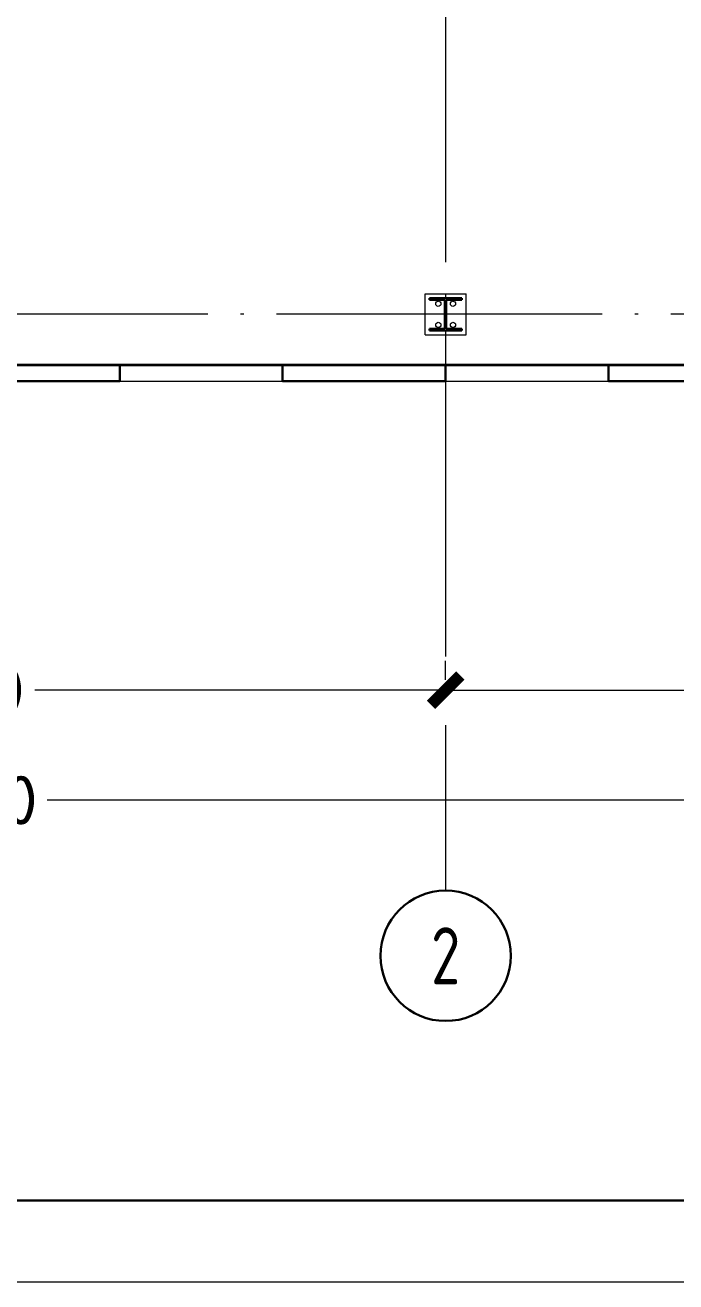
# Model space of a CAD drawing. Extents: x -965262 to 1142518, y -357520 to 71675.
# Drawn here: x 68843 to 72835, y -240088 to -232378 of the extents above; entities that cross this region are included whole.
import ezdxf

# ---------------------------------------------------------------- set-up
doc = ezdxf.new("R2010")
doc.units = 0
doc.header["$LTSCALE"] = 10
doc.linetypes.add('DOTE', pattern=[2.42, 2, -0.2, 0.02, -0.2])
doc.layers.get('0').update_dxf_attribs({"linetype": 'CONTINUOUS', "lineweight": 30})
doc.layers.get('Defpoints').update_dxf_attribs({"linetype": 'CONTINUOUS'})
doc.layers.add('DOTE', color=7, linetype='DOTE', lineweight=9)
doc.layers.add('полы', color=3, linetype='CONTINUOUS', lineweight=35)
doc.styles.add('GOST 2.304', font='isocpeur.ttf', dxfattribs={"width": 0.75, "height": 250})
doc.styles.get("Standard").update_dxf_attribs({"font": 'isocpeur.ttf', "height": 300})
doc.dimstyles.get("Standard").update_dxf_attribs({"dimscale": 100, "dimtxt": 300, "dimasz": 1.8, "dimexe": 1.8, "dimexo": 0.625, "dimgap": 0.9, "dimtad": 0, "dimdec": 0, "dimzin": 0, "dimdsep": 46, "dimtxsty": 'Standard', "dimblk": 'ARCHTICK', "dimcen": 0.9, "dimclrd": 256, "dimclre": 256, "dimclrt": 256, "dimadec": 0, "dimazin": 0, "dimtfac": 1, "dimtdec": 0, "dimtofl": 0, "dimtmove": 0, "dimatfit": 3, "dimfxl": 1, "dimtolj": 1, "dimtzin": 0, "dimlwd": 15, "dimlwe": 15, "dimarcsym": 0})

# ---------------------------------------------------------------- blocks, each defined once
blk = doc.blocks.new('MC2#1')
at = {"lineweight": 15}
for p, q in [((-47725, -10175), (-47475, -10175)), ((-47725, -10425), (-47725, -10175)), ((-47475, -10425), (-47475, -10175)), ((-47725, -10425), (-47475, -10425))]:
    blk.add_line(p, q, dxfattribs=at)
for p, q in [((-47700, -10200), (-47500, -10200)), ((-47700, -10212), (-47700, -10200)), ((-47700, -10212), (-47604, -10212)), ((-47604, -10388), (-47604, -10212)), ((-47596, -10388), (-47596, -10212)), ((-47596, -10212), (-47500, -10212)), ((-47500, -10212), (-47500, -10200)), ((-47700, -10400), (-47700, -10388)), ((-47700, -10388), (-47604, -10388)), ((-47700, -10400), (-47500, -10400)), ((-47596, -10388), (-47500, -10388)), ((-47500, -10400), (-47500, -10388))]:
    blk.add_line(p, q)
for centre, major_axis, start_param, end_param in [((-47645, -10235), (-11.3, -11.3), 0.785398, 7.068583), ((-47555, -10235), (-11.3, -11.3), 0.785398, 7.068583), ((-47645, -10365), (-11.3, 11.3), 2.356194490191857, 8.639379797371443), ((-47555, -10365), (-11.3, 11.3), 2.356194490191857, 8.639379797371443)]:
    blk.add_ellipse(centre, major_axis=major_axis, ratio=1, start_param=start_param, end_param=end_param, dxfattribs=at)
blk = doc.blocks.new('_ArchTick')
at = {"color": 0, "linetype": 'ByBlock', "lineweight": 0, "const_width": 0.4}
blk.add_lwpolyline([(-0.5, -0.5), (0.5, 0.5)], dxfattribs=at)
blk = doc.blocks.new('*D1094')
at = {"lineweight": 15, "transparency": 16777216}
for p, q in [((71422.6, -236395.2), (71422.6, -236277.7)), ((77422.6, -236395.2), (77422.6, -236277.7)), ((71422.6, -236457.7), (73942.6, -236457.7)), ((77422.6, -236457.7), (74902.6, -236457.7))]:
    blk.add_line(p, q, dxfattribs=at)
at = {"layer": 'Defpoints', "color": 0, "lineweight": 15, "transparency": 16777216}
for p in [(71422.6, -236457.7), (71422.6, -236457.7), (77422.6, -236457.7)]:
    blk.add_point(p, dxfattribs=at)
at = {"lineweight": 15, "transparency": 16777216, "xscale": 180, "yscale": 180, "zscale": 180, "rotation": 180}
blk.add_blockref('_ArchTick', (71422.6, -236457.7), dxfattribs=at)
at = {"lineweight": 15, "transparency": 16777216, "xscale": 180, "yscale": 180, "zscale": 180}
blk.add_blockref('_ArchTick', (77422.6, -236457.7), dxfattribs=at)
at = {"lineweight": 15, "transparency": 16777216, "insert": (74422.6, -236457.7), "char_height": 300, "attachment_point": 5}
blk.add_mtext('\\A1;6000', dxfattribs=at)
blk = doc.blocks.new('*D1095')
at = {"lineweight": 15, "transparency": 16777216}
for p, q in [((65422.6, -236395.2), (65422.6, -236277.7)), ((71422.6, -236395.2), (71422.6, -236277.7)), ((65422.6, -236457.7), (67942.6, -236457.7)), ((71422.6, -236457.7), (68902.6, -236457.7))]:
    blk.add_line(p, q, dxfattribs=at)
at = {"layer": 'Defpoints', "color": 0, "lineweight": 15, "transparency": 16777216}
for p in [(65422.6, -236457.7), (65422.6, -236457.7), (71422.6, -236457.7)]:
    blk.add_point(p, dxfattribs=at)
at = {"lineweight": 15, "transparency": 16777216, "xscale": 180, "yscale": 180, "zscale": 180, "rotation": 180}
blk.add_blockref('_ArchTick', (65422.6, -236457.7), dxfattribs=at)
at = {"lineweight": 15, "transparency": 16777216, "xscale": 180, "yscale": 180, "zscale": 180}
blk.add_blockref('_ArchTick', (71422.6, -236457.7), dxfattribs=at)
at = {"lineweight": 15, "transparency": 16777216, "insert": (68422.6, -236457.7), "char_height": 300, "attachment_point": 5}
blk.add_mtext('\\A1;6000', dxfattribs=at)
blk = doc.blocks.new('*D1097')
at = {"lineweight": 15, "transparency": 16777216}
for p, q in [((59422.6, -237070.4), (59422.6, -236952.9)), ((77422.6, -237070.4), (77422.6, -236952.9)), ((59422.6, -237132.9), (67867.6, -237132.9)), ((77422.6, -237132.9), (68977.6, -237132.9))]:
    blk.add_line(p, q, dxfattribs=at)
at = {"layer": 'Defpoints', "color": 0, "lineweight": 15, "transparency": 16777216}
for p in [(59422.6, -237132.9), (77422.6, -237132.9), (77422.6, -237132.9)]:
    blk.add_point(p, dxfattribs=at)
at = {"lineweight": 15, "transparency": 16777216, "xscale": 180, "yscale": 180, "zscale": 180, "rotation": 180}
blk.add_blockref('_ArchTick', (59422.6, -237132.9), dxfattribs=at)
at = {"lineweight": 15, "transparency": 16777216, "xscale": 180, "yscale": 180, "zscale": 180}
blk.add_blockref('_ArchTick', (77422.6, -237132.9), dxfattribs=at)
at = {"lineweight": 15, "transparency": 16777216, "insert": (68422.6, -237132.9), "char_height": 300, "attachment_point": 5}
blk.add_mtext('\\A1;18000', dxfattribs=at)

msp = doc.modelspace()

# ---------------------------------------------------------------- linework, layer by layer
at = {"color": 7, "ltscale": 200}
for p, q in [((69422.6, -234462.1, -3259.8), (68422.6, -234462.1, -3259.8)), ((71422.6, -234462.1, -3259.8), (70422.6, -234462.1, -3259.8)), ((73122.6, -234462.1, -1451.3), (72422.6, -234462.1, -3259.8)), ((69422.6, -234562.1, -3259.8), (68422.6, -234562.1, -3259.8)), ((71422.6, -234562.1, -4711.1), (70422.6, -234562.1, -3259.8)), ((73122.6, -234562.1, -1451.3), (72422.6, -234562.1, -6519.6))]:
    msp.add_line(p, q, dxfattribs=at)
at = {"color": 7}
for p, q in [((69422.6, -234462.1, -3259.8), (69422.6, -234562.1, 0)), ((70422.6, -234462.1, -6519.6), (70422.6, -234562.1, -3259.8)), ((71422.6, -234462.1, -3259.8), (71422.6, -234562.1, 0)), ((72422.6, -234462.1, -9779.4), (72422.6, -234562.1, -6519.6))]:
    msp.add_line(p, q, dxfattribs=at)
at = {"color": 7, "lineweight": 15}
for p, q in [((69422.6, -234462.1, -3733.1), (70422.6, -234462.1, -3259.8)), ((71422.6, -234462.1, -3259.8), (72422.6, -234462.1, -3259.8)), ((69422.6, -234562.1, -473.4), (70422.6, -234562.1, -3259.8)), ((71422.6, -234562.1, -4711.1), (72722.6, -234562.1, 5068.3))]:
    msp.add_line(p, q, dxfattribs=at)
at = {"lineweight": 15, "elevation": -3259.8}
msp.add_lwpolyline([(169667.6, -240087.8), (169667.6, -155987.8), (50767.6, -155987.8), (50767.6, -240087.8)], close=True, dxfattribs=at)
at = {"elevation": -3259.8}
msp.add_lwpolyline([(169167.6, -239587.8), (169167.6, -156487.8), (52767.6, -156487.8), (52767.6, -239587.8)], close=True, dxfattribs=at)
at = {"layer": 'DOTE', "color": 7, "ltscale": 100, "extrusion": (0, -1, 0)}
msp.add_line((71422.6, -161652.1, -4711.1), (71422.6, -237687.4, -4711.1), dxfattribs=at)
at = {"layer": 'DOTE', "color": 7, "ltscale": 100}
msp.add_line((113523.8, -234152.1, -4711.1), (55067.3, -234152.1, -4711.1), dxfattribs=at)
at = {"layer": 'DOTE', "color": 7, "linetype": 'Continuous', "lineweight": 30}
msp.add_circle((71422.6, -238087.4, -4711.1), 400, dxfattribs=at)
at = {"layer": 'полы', "ltscale": 50}
msp.add_line((59112.6, -234462.1, -1451.3), (113232.6, -234462.1, -1451.3), dxfattribs=at)

# ---------------------------------------------------------------- block references
at = {"color": 7, "lineweight": 15}
msp.add_blockref('MC2#1', (119022.6, -223852.1, -1451.3), dxfattribs=at)

# ---------------------------------------------------------------- texts
at = {"layer": 'DOTE', "color": 7, "linetype": 'Continuous', "lineweight": 30, "ltscale": 100, "insert": (71422.6, -238087.4, -4711.1), "char_height": 350, "width": 800, "attachment_point": 5, "style": 'GOST 2.304'}
msp.add_mtext('2', dxfattribs=at)

# ---------------------------------------------------------------- dimensions: what is measured, and where the dimension line sits
at = {"color": 7, "lineweight": 15}
for base, p1, p2, picture, middle in [((65422.6, -236457.7, -3259.8), (71422.6, -236457.7, -3259.8), (65422.6, -236457.7, -3259.8), '*D1095', (68422.6, -236457.7, -3259.8)), ((71422.6, -236457.7, -3259.8), (77422.6, -236457.7, -3259.8), (71422.6, -236457.7, -3259.8), '*D1094', (74422.6, -236457.7, -3259.8)), ((77422.6, -237132.9, -3259.8), (59422.6, -237132.9, -3259.8), (77422.6, -237132.9, -3259.8), '*D1097', (68422.6, -237132.9, -3259.8))]:
    dim = msp.add_linear_dim(base=base, p1=p1, p2=p2, dimstyle='Standard', dxfattribs=at)
    dim.commit()
    dim.dimension.update_dxf_attribs({"geometry": picture, "text_midpoint": middle})

doc.saveas('drawing.dxf')
